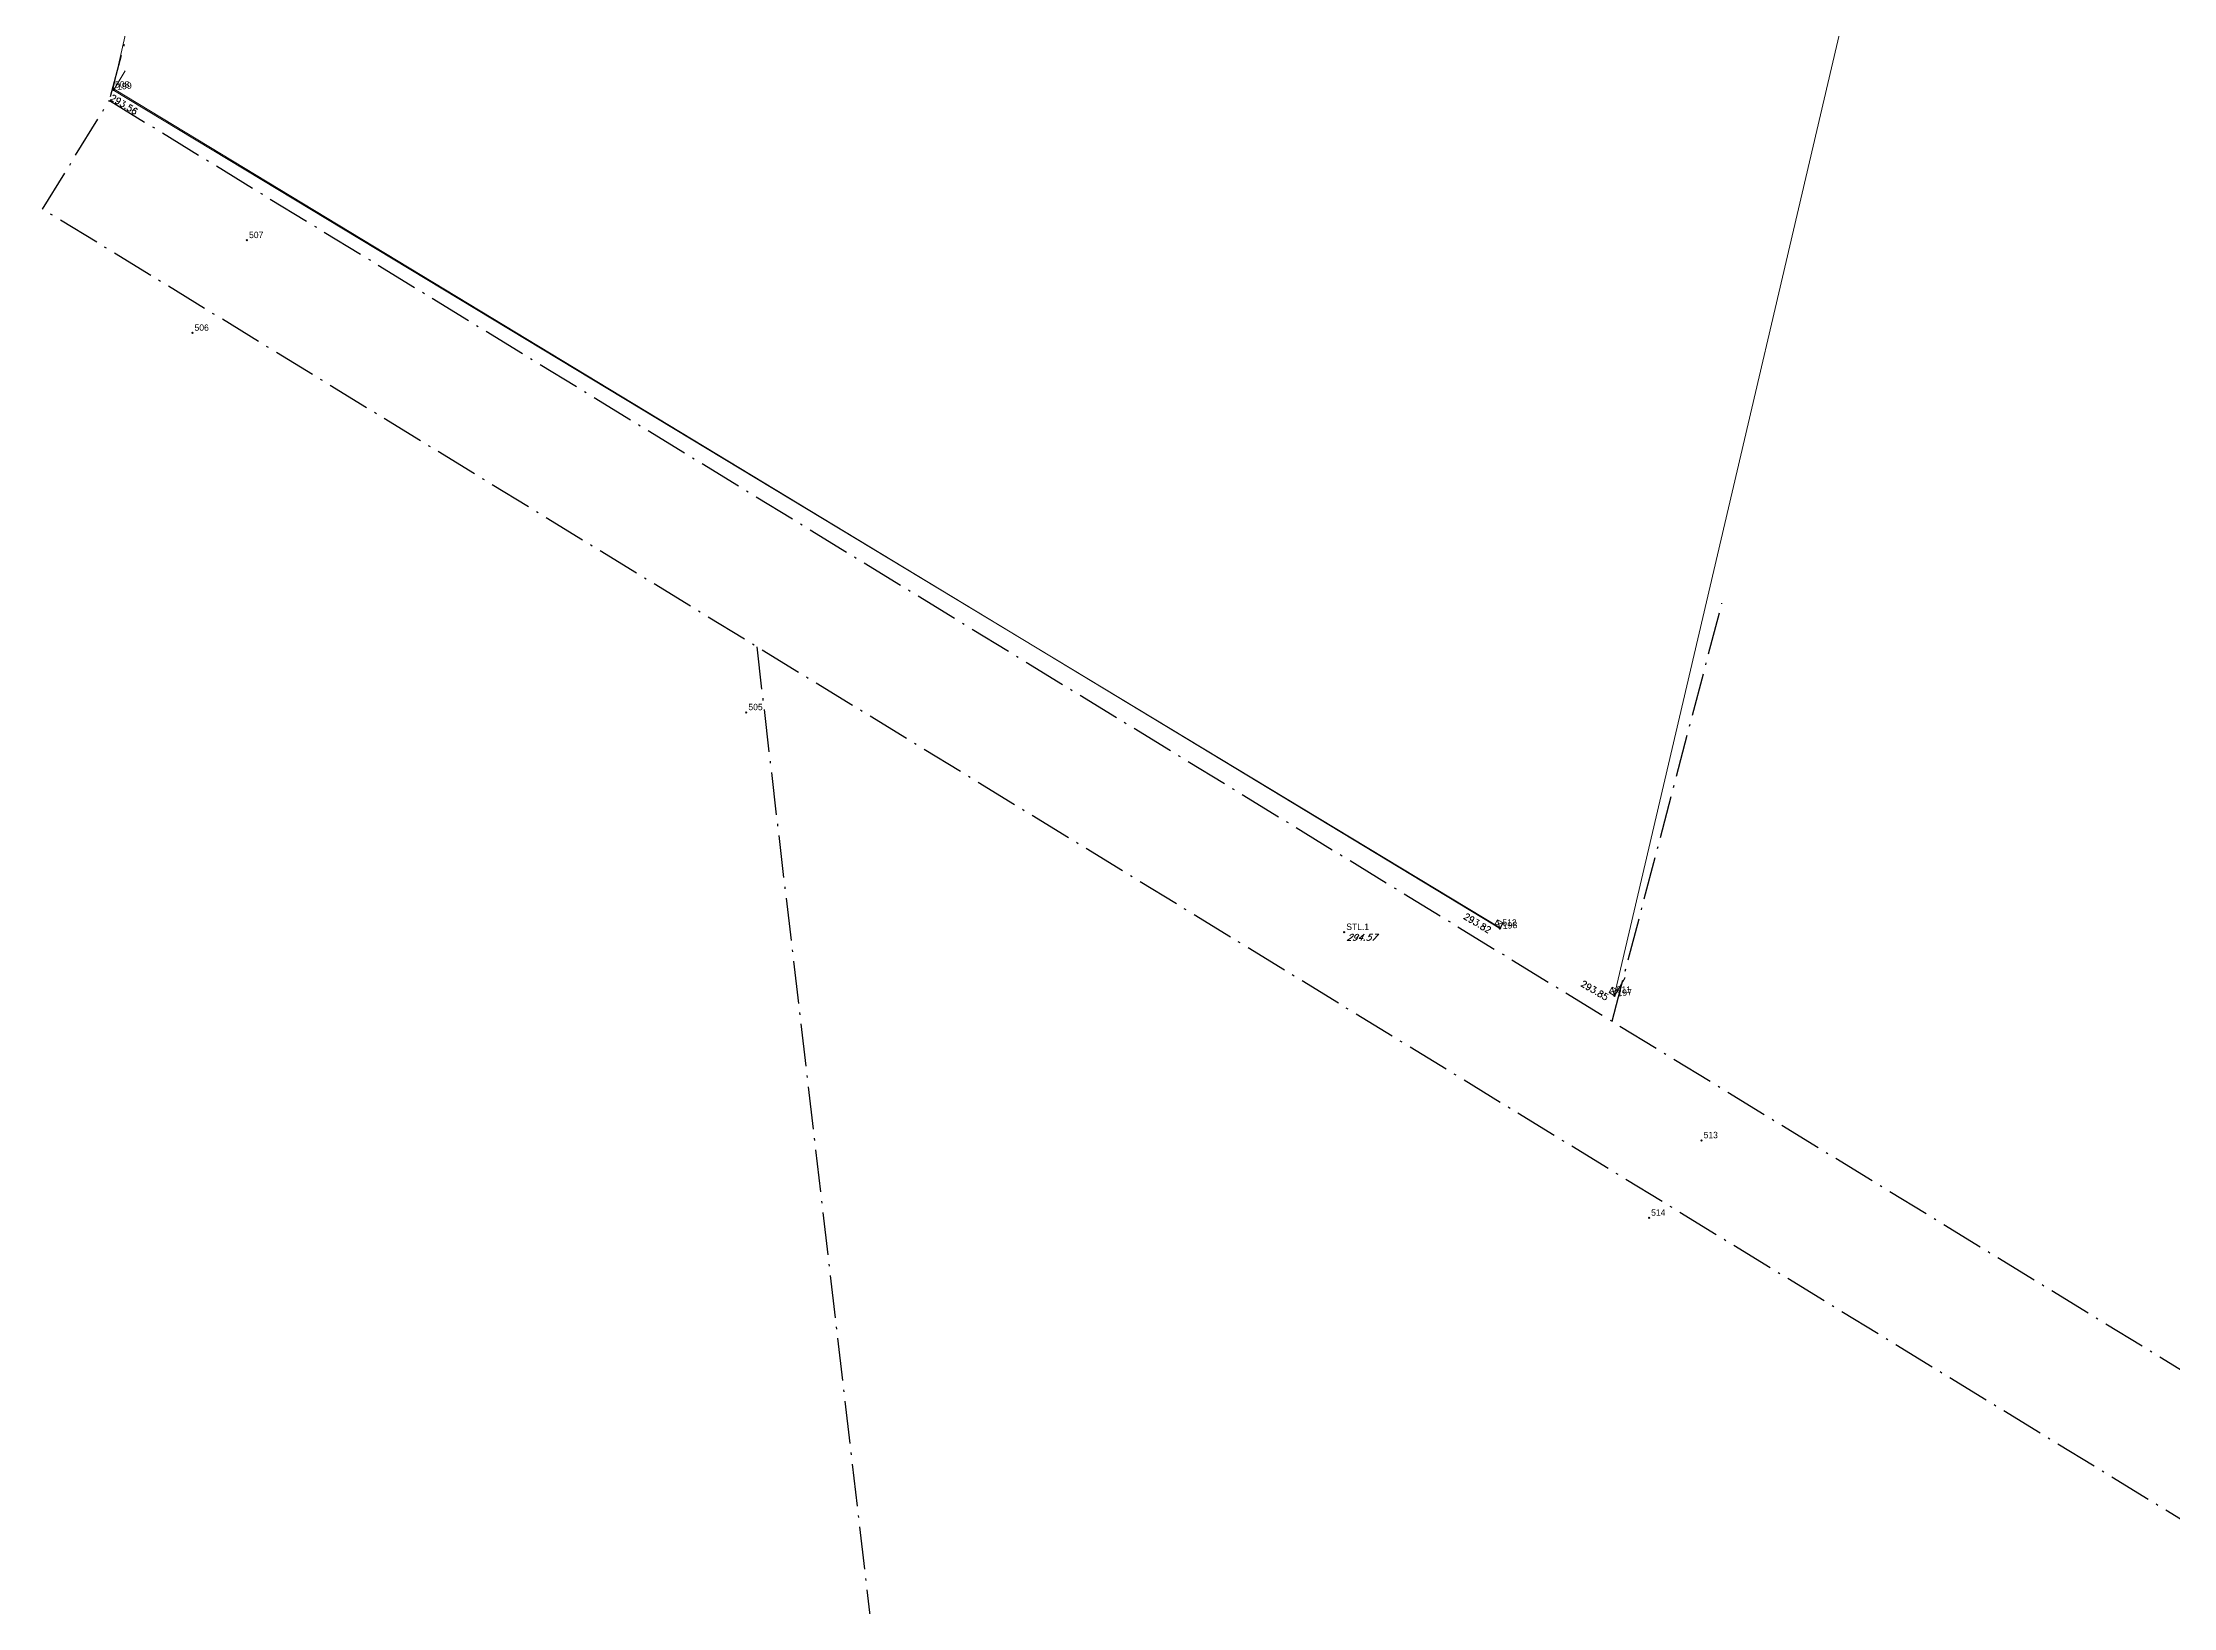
# Model space of a CAD drawing. Header units: metres. Extents: x 1851758 to 1852050, y 5187822 to 5188223.
# Drawn here: x 1851807.9 to 1851908, y 5188022.4 to 5188096 of the extents above; entities that cross this region are included whole.
import ezdxf
from ezdxf.enums import TextEntityAlignment as Align

# ---------------------------------------------------------------- set-up
doc = ezdxf.new("R2010")
doc.units = ezdxf.units.M
doc.header["$LTSCALE"] = 2.5
doc.header["$PDMODE"] = 35
doc.header["$PDSIZE"] = 0.03
doc.linetypes.add('L5', pattern=[1.15, 0.8, -0.175, 0, -0.175])
doc.layers.get('0').update_dxf_attribs({"linetype": 'CONTINUOUS', "lineweight": 30})
for name, color, linetype, lineweight in [('CLO_HAC', 251, 'CONTINUOUS', 15), ('CLO_LEG', 7, 'CONTINUOUS', 15), ('CLO_MUR', 7, 'CONTINUOUS', 15), ('P', 7, 'CONTINUOUS', 50), ('PAR', 11, 'L5', 30), ('Z', 7, 'CONTINUOUS', 9)]:
    doc.layers.add(name, color=color, linetype=linetype, lineweight=lineweight)
doc.layers.add('N', color=1, linetype='CONTINUOUS', plot=False)
for name, color, linetype in [('N_COMP', 2, 'CONTINUOUS'), ('P_COMP_2016_04_18', 1, 'CONTINUOUS'), ('Z_COMP', 7, 'CONTINUOUS')]:
    doc.layers.add(name, color=color, linetype=linetype)
doc.styles.add('_ECRITURE', font='NEWSGOTN.TTF')
doc.styles.add('SIMPLEX', font='SIMPLEX.SHX', dxfattribs={"oblique": 27})
doc.styles.get("Standard").update_dxf_attribs({"font": 'arial.ttf'})

# ---------------------------------------------------------------- blocks, each defined once
blk = doc.blocks.new('TCPOINT')
blk.add_point((0, 0))
at = {"layer": 'N'}
blk.add_attdef('MAT', (0.2, 0.2), '', height=0.34, dxfattribs=at)
at = {"layer": 'Z', "style": 'SIMPLEX'}
blk.add_attdef('ALT', (0.2, -0.54), '', height=0.34, dxfattribs=at)
blk = doc.blocks.new('P_COMP')
at = {"color": 0}
blk.add_point((0, 0), dxfattribs=at)
at = {"layer": 'N_COMP', "style": '_ECRITURE'}
blk.add_attdef('MAT', (0.1, 0.1), '', height=0.3, dxfattribs=at)
at = {"layer": 'Z_COMP', "style": 'SIMPLEX', "oblique": 27}
blk.add_attdef('ALT', text='', height=0.3, dxfattribs=at).set_placement((0.1, -0.1), align=Align.TOP_LEFT)

msp = doc.modelspace()

# ---------------------------------------------------------------- linework, layer by layer
at = {"layer": 'CLO_HAC', "flags": 128}
for points in [[(1851876.104, 5188054.482), (1851876.514, 5188054.589)], [(1851876.256, 5188054.741), (1851876.362, 5188054.33)], [(1851881.492, 5188051.319), (1851881.903, 5188051.426)], [(1851881.644, 5188051.578), (1851881.751, 5188051.167)]]:
    msp.add_lwpolyline(points, dxfattribs=at)
at = {"layer": 'CLO_LEG', "flags": 128}
msp.add_lwpolyline([(1851881.753, 5188051.206), (1851903.822, 5188145.523), (1851825.127, 5188155.228), (1851811.202, 5188093.753), (1851876.384, 5188054.36)], dxfattribs=at)
at = {"layer": 'CLO_MUR', "flags": 128}
for points in [[(1851876.104, 5188054.482), (1851811.264, 5188093.778), (1851811.783, 5188094.634)], [(1851881.903, 5188051.426), (1851882.257, 5188052.03)]]:
    msp.add_lwpolyline(points, dxfattribs=at)
at = {"layer": 'CLO_MUR'}
for points in [[(1851876.362, 5188054.33), (1851876.104, 5188054.482), (1851876.256, 5188054.741), (1851876.514, 5188054.589)], [(1851881.751, 5188051.167), (1851881.492, 5188051.319), (1851881.644, 5188051.578), (1851881.903, 5188051.426)]]:
    msp.add_lwpolyline(points, close=True, dxfattribs=at)
at = {"layer": 'PAR', "flags": 128}
for points in [[(1851922.412, 5188024.976), (1851969.41, 5188203.748), (1851967.545, 5188208.388), (1851966.674, 5188206.565), (1851845.076, 5188222.742), (1851811.033, 5188093.252)], [(1851981.487, 5187886.528), (1851975.781, 5187979.383), (1851972.135, 5187987.458), (1851919.276, 5188019.861), (1851841.446, 5188067.571), (1851807.898, 5188088.137), (1851811.033, 5188093.252), (1851981.205, 5187988.935), (1851987.472, 5187886.952)], [(1851881.638, 5188049.971), (1851886.797, 5188069.615)], [(1851841.446, 5188067.571), (1851856.592, 5187937.984), (1851863.582, 5187878.171)]]:
    msp.add_lwpolyline(points, dxfattribs=at)

# ---------------------------------------------------------------- block references
at = {"layer": 'P'}
ref = msp.add_blockref('TCPOINT', (1851811.264, 5188093.778, 293.56), dxfattribs=dict(at, rotation=301.9002445867005))
ref.add_attrib('MAT', '199', (1851811.402, 5188093.746, 293.56), dxfattribs={"layer": 'N', "height": 0.3, "rotation": 4.64079})
ref.add_attrib('ALT', '293.56', dxfattribs={"layer": 'Z', "height": 0.3, "rotation": 328.78177, "style": 'SIMPLEX'}).set_placement((1851811.194, 5188093.551, 293.56), align=Align.TOP_LEFT)
ref = msp.add_blockref('TCPOINT', (1851876.362, 5188054.33, 293.82), dxfattribs=dict(at, rotation=301.9002445867005))
ref.add_attrib('MAT', '198', (1851876.5, 5188054.298, 293.82), dxfattribs={"layer": 'N', "height": 0.3, "rotation": 4.64079})
ref.add_attrib('ALT', '293.82', dxfattribs={"layer": 'Z', "height": 0.3, "rotation": 328.78177, "style": 'SIMPLEX'}).set_placement((1851874.785, 5188055.074, 293.82), align=Align.TOP_LEFT)
ref = msp.add_blockref('TCPOINT', (1851881.751, 5188051.167, 293.85), dxfattribs=dict(at, rotation=301.9002445867005))
ref.add_attrib('MAT', '197', (1851881.888, 5188051.135, 293.85), dxfattribs={"layer": 'N', "height": 0.3, "rotation": 4.64079})
ref.add_attrib('ALT', '293.85', dxfattribs={"layer": 'Z', "height": 0.3, "rotation": 329.587, "style": 'SIMPLEX'}).set_placement((1851880.285, 5188051.904, 293.85), align=Align.TOP_LEFT)
at = {"layer": 'P_COMP_2016_04_18'}
for p, values in [((1851811.202, 5188093.753), {'MAT': '508'}), ((1851817.498, 5188086.677), {'MAT': '507'}), ((1851814.935, 5188082.32), {'MAT': '506'}), ((1851840.958, 5188064.489), {'MAT': '505'}), ((1851869.049, 5188054.161), {'MAT': 'STL.1', 'ALT': '294.57'}), ((1851876.384, 5188054.36), {'MAT': '512'}), ((1851881.753, 5188051.206), {'MAT': '511'}), ((1851885.836, 5188044.371), {'MAT': '513'}), ((1851883.372, 5188040.728), {'MAT': '514'})]:
    msp.add_blockref('P_COMP', p, dxfattribs=at).add_auto_attribs(values)

doc.saveas('drawing.dxf')
